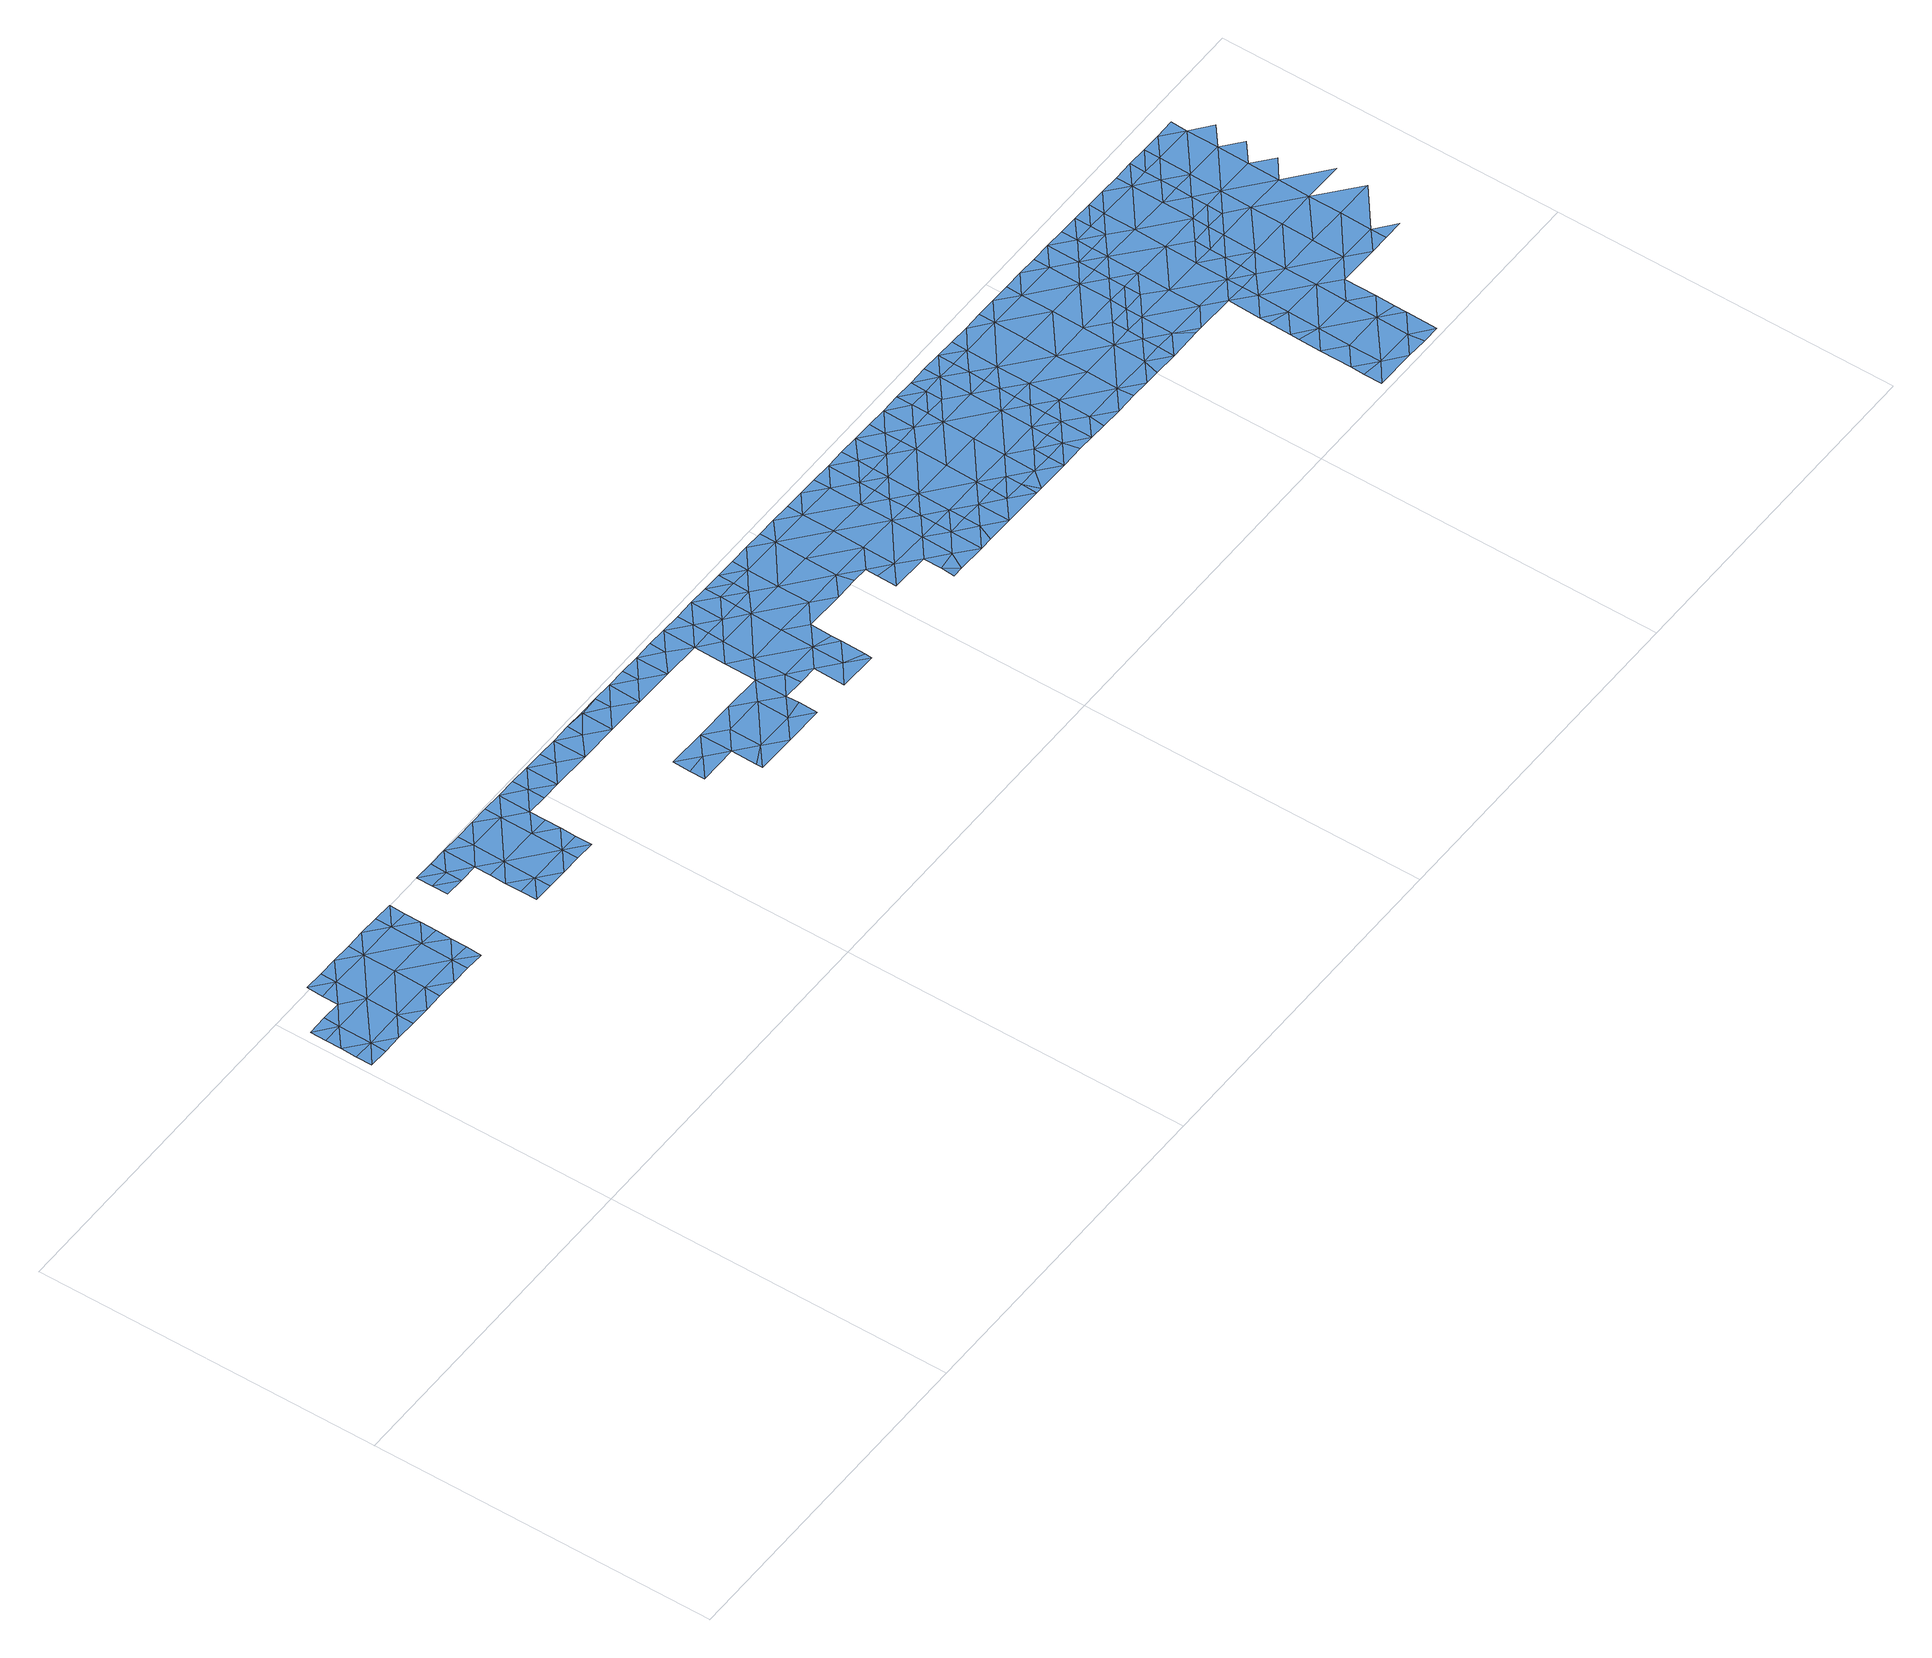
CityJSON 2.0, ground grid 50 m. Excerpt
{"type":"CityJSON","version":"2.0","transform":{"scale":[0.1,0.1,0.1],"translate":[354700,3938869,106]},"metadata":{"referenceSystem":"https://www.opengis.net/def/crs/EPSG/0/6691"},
"CityObjects":{
"waterbody1":{"type":"WaterBody","attributes":{"name":"9","class":"1140","function":"1","WaterBodyRiverFloodingRiskAttribute.description":"5","WaterBodyRiverFloodingRiskAttribute.rankOrg":"2","WaterBodyRiverFloodingRiskAttribute.adminType":"2","WaterBodyRiverFloodingRiskAttribute.scale":"L1"},"geometry":[{"type":"MultiSurface","lod":"1","boundaries":[[[0,1,2]],[[3,4,5]],[[6,4,3]],[[5,7,8]],[[8,7,9]],[[8,9,10]],[[9,11,10]],[[9,12,13]],[[14,12,9]],[[6,15,4]],[[16,17,5]],[[18,16,5]],[[19,20,21]],[[21,20,22]],[[22,0,21]],[[19,21,23]],[[24,25,26]],[[21,0,2]],[[27,4,15]],[[17,3,5]],[[7,4,24]],[[18,5,8]],[[13,11,9]],[[7,14,9]],[[25,24,4]],[[27,25,4]],[[26,28,24]],[[24,28,29]],[[24,29,30]],[[21,30,29]],[[30,21,2]],[[14,30,2]],[[14,7,30]],[[29,23,21]],[[30,7,24]],[[29,28,31]],[[31,23,29]],[[32,12,14]],[[33,34,35]],[[35,36,33]],[[35,14,2]],[[14,35,34]],[[14,34,32]],[[37,36,35]],[[35,38,37]],[[5,4,7]],[[2,38,35]],[[1,38,2]]]}]},
"waterbody2":{"type":"WaterBody","attributes":{"name":"9","class":"1140","function":"1","WaterBodyRiverFloodingRiskAttribute.description":"5","WaterBodyRiverFloodingRiskAttribute.rankOrg":"2","WaterBodyRiverFloodingRiskAttribute.adminType":"2","WaterBodyRiverFloodingRiskAttribute.scale":"L1"},"geometry":[{"type":"MultiSurface","lod":"1","boundaries":[[[39,40,41]],[[42,43,44]],[[44,45,42]],[[46,47,48]],[[42,49,50]],[[42,45,49]],[[51,52,49]],[[52,53,49]],[[53,54,49]],[[49,54,50]],[[54,55,50]],[[45,51,49]],[[55,56,50]],[[50,56,57]],[[50,47,42]],[[46,42,47]],[[39,43,58]],[[59,48,47]],[[47,60,59]],[[43,61,58]],[[62,40,58]],[[57,60,50]],[[61,43,63]],[[42,46,63]],[[60,47,50]],[[39,58,40]],[[58,61,64]],[[64,62,58]],[[43,42,63]],[[65,66,48]],[[46,67,68]],[[67,48,66]],[[46,48,67]],[[66,69,70]],[[71,69,66]],[[65,71,66]],[[68,72,46]],[[72,73,63]],[[73,61,63]],[[72,63,46]],[[70,67,66]]]}]},
"waterbody3":{"type":"WaterBody","attributes":{"name":"9","class":"1140","function":"1","WaterBodyRiverFloodingRiskAttribute.description":"5","WaterBodyRiverFloodingRiskAttribute.rankOrg":"1","WaterBodyRiverFloodingRiskAttribute.adminType":"2","WaterBodyRiverFloodingRiskAttribute.scale":"L1"},"geometry":[{"type":"MultiSurface","lod":"1","boundaries":[[[74,75,76]],[[77,74,76]],[[78,75,74]],[[75,78,79]],[[80,74,77]],[[81,69,79]],[[80,78,74]],[[81,79,78]],[[71,79,69]],[[80,77,82]],[[71,75,79]]]}]},
"waterbody4":{"type":"WaterBody","attributes":{"name":"9","class":"1140","function":"1","WaterBodyRiverFloodingRiskAttribute.description":"5","WaterBodyRiverFloodingRiskAttribute.rankOrg":"2","WaterBodyRiverFloodingRiskAttribute.adminType":"2","WaterBodyRiverFloodingRiskAttribute.scale":"L1"},"geometry":[{"type":"MultiSurface","lod":"1","boundaries":[[[77,83,82]],[[83,77,84]],[[76,85,84]],[[86,87,88]],[[86,89,85]],[[90,91,89]],[[92,87,93]],[[94,93,95]],[[96,94,95]],[[97,96,98]],[[99,100,98]],[[100,101,98]],[[102,98,101]],[[102,97,98]],[[103,97,102]],[[89,88,90]],[[86,88,89]],[[89,91,85]],[[84,85,91]],[[91,83,84]],[[92,88,87]],[[95,104,105]],[[93,104,95]],[[87,104,93]],[[87,86,104]],[[105,99,95]],[[95,99,96]],[[99,98,96]],[[77,76,84]]]}]},
"waterbody5":{"type":"WaterBody","attributes":{"name":"9","class":"1140","function":"1","WaterBodyRiverFloodingRiskAttribute.description":"5","WaterBodyRiverFloodingRiskAttribute.rankOrg":"1","WaterBodyRiverFloodingRiskAttribute.adminType":"2","WaterBodyRiverFloodingRiskAttribute.scale":"L1"},"geometry":[{"type":"MultiSurface","lod":"1","boundaries":[[[106,107,108]],[[106,109,107]],[[110,111,112]],[[113,111,110]],[[114,111,113]],[[115,116,117]],[[118,115,119]],[[120,121,122]],[[121,120,123]],[[124,123,120]],[[120,125,124]],[[125,120,126]],[[125,126,127]],[[126,128,127]],[[129,128,126]],[[130,128,129]],[[131,128,130]],[[131,132,128]],[[132,131,133]],[[134,133,131]],[[134,135,133]],[[136,137,138]],[[139,138,137]],[[138,139,140]],[[105,104,141]],[[105,141,99]],[[101,100,124]],[[103,102,142]],[[143,144,142]],[[145,146,147]],[[138,148,149]],[[150,148,151]],[[148,150,149]],[[150,133,149]],[[151,152,150]],[[147,133,150]],[[147,150,152]],[[147,152,145]],[[153,146,154]],[[146,153,147]],[[147,153,132]],[[127,132,153]],[[154,143,153]],[[140,148,138]],[[155,156,157]],[[158,157,159]],[[137,160,139]],[[136,138,149]],[[135,149,133]],[[161,162,163]],[[163,164,165]],[[160,164,166]],[[166,139,160]],[[167,134,131]],[[133,147,132]],[[168,169,170]],[[159,169,168]],[[157,171,159]],[[171,157,156]],[[171,156,172]],[[122,173,126]],[[174,175,130]],[[175,155,130]],[[155,176,130]],[[157,176,155]],[[176,157,158]],[[177,176,158]],[[178,167,131]],[[131,176,178]],[[177,178,176]],[[179,180,160]],[[180,164,160]],[[181,165,180]],[[161,163,165]],[[181,161,165]],[[182,161,181]],[[130,176,131]],[[158,159,168]],[[129,126,173]],[[132,127,128]],[[125,127,153]],[[125,101,124]],[[120,122,126]],[[124,119,123]],[[119,183,118]],[[112,111,117]],[[107,184,108]],[[108,184,185]],[[160,137,179]],[[142,153,143]],[[153,142,125]],[[125,142,101]],[[102,101,142]],[[144,103,142]],[[100,99,124]],[[141,124,99]],[[119,124,141]],[[141,183,119]],[[104,183,141]],[[168,170,186]],[[168,186,187]],[[187,158,168]],[[180,165,164]],[[174,130,129]],[[170,188,189]],[[188,190,189]],[[189,190,191]],[[189,191,192]],[[189,186,170]],[[192,186,189]],[[184,193,185]],[[194,195,196]],[[197,111,114]],[[117,111,197]],[[115,198,116]],[[115,118,198]],[[115,197,119]],[[197,123,119]],[[123,197,121]],[[121,197,199]],[[200,201,202]],[[201,200,203]],[[204,198,118]],[[115,117,197]],[[114,199,197]],[[198,107,109]],[[193,184,205]],[[184,196,205]],[[184,204,196]],[[107,204,184]],[[204,107,198]],[[204,194,196]],[[194,204,118]],[[195,205,196]],[[195,200,205]],[[203,200,195]],[[200,202,205]]]}]},
"waterbody6":{"type":"WaterBody","attributes":{"name":"9","class":"1140","function":"1","WaterBodyRiverFloodingRiskAttribute.description":"5","WaterBodyRiverFloodingRiskAttribute.rankOrg":"2","WaterBodyRiverFloodingRiskAttribute.adminType":"2","WaterBodyRiverFloodingRiskAttribute.scale":"L1"},"geometry":[{"type":"MultiSurface","lod":"1","boundaries":[[[206,207,208]],[[206,209,207]],[[210,209,206]],[[209,210,211]],[[210,212,211]],[[210,213,212]],[[213,214,212]],[[214,213,215]],[[215,213,216]],[[216,213,191]],[[191,213,206]],[[192,191,206]],[[208,158,187]],[[187,186,208]],[[217,190,188]],[[190,217,216]],[[216,217,218]],[[182,219,161]],[[220,219,182]],[[219,220,221]],[[222,221,220]],[[223,224,212]],[[220,212,224]],[[223,212,225]],[[226,225,214]],[[226,214,227]],[[228,227,214]],[[178,177,208]],[[229,149,135]],[[208,207,178]],[[136,149,229]],[[229,207,230]],[[179,230,180]],[[211,180,230]],[[219,162,161]],[[231,162,219]],[[232,231,219]],[[233,232,219]],[[222,220,224]],[[233,219,221]],[[220,182,211]],[[182,181,211]],[[181,180,211]],[[179,137,230]],[[137,229,230]],[[137,136,229]],[[234,216,218]],[[192,206,186]],[[190,216,191]],[[216,234,215]],[[214,215,228]],[[225,212,214]],[[220,211,212]],[[209,211,230]],[[206,213,210]],[[209,230,207]],[[186,206,208]],[[177,158,208]],[[167,178,207]],[[135,134,229]],[[207,229,134]],[[207,134,167]]]}]},
"waterbody7":{"type":"WaterBody","attributes":{"name":"9","class":"1140","function":"1","WaterBodyRiverFloodingRiskAttribute.description":"5","WaterBodyRiverFloodingRiskAttribute.rankOrg":"1","WaterBodyRiverFloodingRiskAttribute.adminType":"2","WaterBodyRiverFloodingRiskAttribute.scale":"L1"},"geometry":[{"type":"MultiSurface","lod":"1","boundaries":[[[235,236,237]],[[218,236,235]],[[238,221,239]],[[238,233,221]],[[222,224,239]],[[239,224,240]],[[241,239,240]],[[242,239,241]],[[242,243,239]],[[243,242,244]],[[245,246,247]],[[246,243,247]],[[247,243,244]],[[248,249,250]],[[251,250,252]],[[253,252,254]],[[255,253,254]],[[256,257,253]],[[258,253,257]],[[253,258,259]],[[260,247,244]],[[261,247,260]],[[247,261,262]],[[259,252,253]],[[259,251,252]],[[256,253,255]],[[237,227,235]],[[234,218,235]],[[254,263,264]],[[223,225,240]],[[240,225,263]],[[265,240,263]],[[265,263,254]],[[252,265,254]],[[252,241,265]],[[266,244,241]],[[266,241,252]],[[232,233,238]],[[250,266,252]],[[249,266,250]],[[249,260,266]],[[267,268,260]],[[268,269,270]],[[271,272,269]],[[270,261,268]],[[273,261,270]],[[274,270,269]],[[272,274,269]],[[275,271,269]],[[276,275,269]],[[277,278,238]],[[243,277,238]],[[279,277,243]],[[280,281,249]],[[282,280,248]],[[283,264,237]],[[276,269,268]],[[260,281,267]],[[249,281,260]],[[263,225,226]],[[227,237,264]],[[263,227,264]],[[226,227,263]],[[227,228,235]],[[228,215,235]],[[215,234,235]],[[254,284,255]],[[248,280,249]],[[285,284,254]],[[283,285,264]],[[264,285,254]],[[278,232,238]],[[221,222,239]],[[224,223,240]],[[241,240,265]],[[242,241,244]],[[266,260,244]],[[268,261,260]],[[273,262,261]],[[262,245,247]],[[246,279,243]],[[239,243,238]]]}]},
"waterbody8":{"type":"WaterBody","attributes":{"name":"9","class":"1140","function":"1","WaterBodyRiverFloodingRiskAttribute.description":"5","WaterBodyRiverFloodingRiskAttribute.rankOrg":"1","WaterBodyRiverFloodingRiskAttribute.adminType":"2","WaterBodyRiverFloodingRiskAttribute.scale":"L1"},"geometry":[{"type":"MultiSurface","lod":"1","boundaries":[[[286,287,288]],[[287,289,288]],[[287,290,289]],[[286,291,287]],[[292,289,290]],[[292,293,294]],[[294,293,295]],[[293,292,290]],[[296,287,291]],[[287,297,290]],[[298,299,300]],[[298,295,299]],[[295,293,299]],[[296,297,287]],[[301,296,291]],[[302,300,303]],[[300,299,303]],[[293,290,297]],[[297,304,293]],[[293,305,299]],[[306,302,303]],[[307,296,301]],[[299,305,303]],[[308,297,296]],[[309,306,303]],[[307,308,296]],[[293,304,305]],[[310,304,297]],[[311,297,308]],[[303,312,309]],[[297,311,310]],[[303,305,312]],[[313,304,310]],[[305,304,313]],[[314,315,316]],[[316,309,314]],[[309,312,314]],[[305,317,312]],[[318,319,320]],[[320,315,321]],[[315,314,321]],[[305,313,317]],[[318,320,321]],[[317,322,312]],[[313,323,317]],[[314,312,324]],[[321,325,318]],[[312,322,324]],[[321,314,326]],[[323,327,317]],[[321,326,325]],[[328,322,317]],[[314,324,326]],[[329,330,331]],[[329,325,330]],[[323,332,327]],[[328,317,327]],[[325,326,330]],[[324,333,326]],[[330,334,331]],[[324,322,333]],[[335,334,336]],[[335,331,334]],[[332,337,327]],[[322,328,333]],[[338,336,339]],[[336,334,339]],[[330,326,340]],[[341,328,327]],[[342,338,343]],[[326,333,340]],[[343,338,339]],[[328,341,333]],[[330,340,344]],[[334,330,345]],[[334,346,339]],[[347,343,339]],[[348,340,333]],[[345,330,344]],[[346,347,339]],[[349,344,340]],[[346,334,345]],[[344,350,345]],[[351,347,346]],[[352,346,345]]]}]},
"waterbody9":{"type":"WaterBody","attributes":{"name":"9","class":"1140","function":"1","WaterBodyRiverFloodingRiskAttribute.description":"5","WaterBodyRiverFloodingRiskAttribute.rankOrg":"2","WaterBodyRiverFloodingRiskAttribute.adminType":"2","WaterBodyRiverFloodingRiskAttribute.scale":"L1"},"geometry":[{"type":"MultiSurface","lod":"1","boundaries":[[[267,281,353]],[[354,302,306]],[[354,355,302]],[[354,356,355]],[[357,282,248]],[[358,336,338]],[[359,336,358]],[[335,336,359]],[[316,315,354]],[[360,315,320]],[[320,319,360]],[[318,361,319]],[[338,342,358]],[[248,250,251]],[[248,251,357]],[[362,259,258]],[[355,356,357]],[[363,358,342]],[[318,329,361]],[[361,364,319]],[[361,365,364]],[[365,361,359]],[[361,331,359]],[[353,364,365]],[[366,364,353]],[[356,364,366]],[[356,360,364]],[[356,366,282]],[[280,282,366]],[[315,360,354]],[[353,268,267]],[[276,268,353]],[[363,367,358]],[[368,358,367]],[[368,365,358]],[[365,368,275]],[[368,271,275]],[[369,271,368]],[[368,367,369]],[[271,369,272]],[[365,359,358]],[[331,335,359]],[[329,331,361]],[[325,329,318]],[[316,354,309]],[[360,356,354]],[[319,364,360]],[[365,275,353]],[[281,366,353]],[[353,275,276]],[[251,259,357]],[[362,357,259]],[[362,355,357]],[[370,355,362]],[[257,371,362]],[[258,257,362]],[[356,282,357]],[[280,366,281]],[[362,371,370]],[[370,302,355]],[[306,309,354]]]}]}
},
"vertices":[
[235,404,13],[236,427,13],[207,428,14],[9,408,14],[37,384,14],[37,431,14],[8,385,14],[94,430,14],[66,453,14],[95,476,14],[66,476,14],[67,500,14],[123,499,14],[95,499,14],[151,475,14],[8,362,14],[9,454,14],[9,431,14],[38,454,14],[206,359,14],[234,358,13],[206,382,14],[235,381,13],[178,359,14],[93,384,14],[64,361,14],[93,360,14],[36,361,14],[121,360,14],[150,383,14],[151,429,14],[149,360,14],[152,498,14],[208,497,14],[180,498,14],[208,474,14],[237,497,13],[236,474,13],[236,451,13],
[321,449,13],[293,473,13],[293,450,13],[377,425,13],[349,449,13],[349,426,13],[348,403,13],[434,470,13],[434,424,13],[462,447,13],[376,379,13],[433,378,13],[348,379,13],[348,356,13],[376,356,13],[404,355,13],[433,355,13],[461,354,13],[461,378,13],[321,472,13],[462,424,13],[462,401,13],[350,495,13],[293,496,13],[378,471,13],[322,495,13],[491,446,13],[491,470,13],[463,493,13],[435,494,13],[520,492,12],[491,493,13],[519,446,12],[407,494,13],[378,494,13],
[604,468,12],[576,445,12],[632,444,12],[633,489,12],[576,491,12],[548,469,12],[605,491,12],[548,492,12],[633,490,12],
[661,490,12],[661,467,12],[689,443,12],[746,442,12],[774,465,12],[746,488,12],[718,466,12],[718,489,12],[690,489,12],[775,488,12],[803,488,11],[831,487,11],[831,464,11],[860,487,11],[888,486,11],[888,463,11],[859,440,11],[887,440,11],[915,440,11],[916,463,11],[916,486,11],[802,441,11],[831,441,11],
[799,256,12],[771,280,12],[743,257,12],[800,284,12],[912,255,11],[885,278,11],[856,256,11],[913,265,11],[913,301,11],[829,325,11],[830,302,11],[857,302,11],[801,349,11],[829,372,11],[943,370,11],[914,347,11],[971,346,11],[886,371,11],[887,417,11],[943,416,11],[999,369,11],[1000,415,11],[1056,368,11],[1027,345,11],[1055,322,11],[1113,367,9],[1057,414,11],[1113,413,9],[1141,390,9],[1142,413,9],[1170,435,9],[1199,435,9],[1171,458,9],[1199,481,9],[1171,482,9],[830,418,11],[944,462,11],[973,485,11],[945,485,11],[1058,483,11],[1029,484,11],[1057,460,11],[1143,482,9],[1142,436,9],[1114,459,9],[1114,483,9],[1086,483,10],[1001,461,11],[1001,484,11],[1083,298,10],[1083,272,10],[1111,275,9],[1140,297,9],[1139,251,9],[1227,458,9],[1312,456,9],[1313,479,9],[1284,480,9],[1256,480,9],[1284,457,9],[1228,481,9],[1141,366,9],[1168,274,9],[1158,251,9],[1196,250,9],[1098,252,9],[1082,252,9],[1004,346,11],[1027,327,11],[1026,299,11],[1112,321,9],[1140,320,9],[1140,343,9],[1227,434,9],[1255,434,9],[1284,434,9],[1312,433,9],[801,395,11],[715,281,12],[686,258,12],[1196,296,9],[1168,297,9],[1252,249,9],[1224,273,9],[1253,272,9],[1253,295,9],[1225,296,9],[686,267,12],[744,350,12],[687,351,12],[715,327,12],[885,324,11],[800,303,11],[913,316,11],[659,328,12],[630,326,12],[630,305,12],[631,352,12],[772,326,12],[687,305,12],
[1225,319,9],[1169,366,9],[1168,320,9],[1226,365,9],[1282,364,9],[1283,410,9],[1339,363,9],[1282,318,9],[1338,317,9],[1310,294,9],[1281,272,9],[1262,249,9],[1309,248,9],[1341,456,9],[1340,409,9],[1369,432,9],[1368,409,9],[1367,363,9],[1368,386,9],[1367,340,9],[1367,317,9],[1366,293,9],[1338,294,9],[1170,412,9],[1227,411,9],[1341,479,9],[1369,478,9],[1369,455,9],[1309,271,9],
[1338,271,9],[1343,248,9],[1366,247,9],[1397,455,8],[1396,409,8],[1396,362,8],[1452,361,8],[1453,408,8],[1454,454,8],[1510,407,8],[1511,476,8],[1483,477,8],[1510,453,8],[1565,336,8],[1566,360,8],[1537,337,8],[1537,314,8],[1508,314,8],[1507,268,8],[1451,269,8],[1479,245,8],[1501,245,8],[1535,244,8],[1536,268,8],[1536,291,8],[1566,406,8],[1567,452,8],[1539,476,8],[1395,316,8],[1394,270,8],[1452,315,8],[1509,361,8],[1595,405,8],[1595,428,8],[1624,451,8],[1596,475,8],[1652,451,7],[1652,474,7],[1567,475,8],[1624,474,8],[1652,428,7],[1623,428,8],[1426,477,8],[1398,478,8],[1454,477,8],[1594,359,8],[1594,382,8],[1594,336,8],[1391,247,8],[1453,246,8],[1422,246,8],
[1645,12,6],[1674,34,6],[1645,38,6],[1646,58,6],[1674,80,6],[1702,11,6],[1646,104,6],[1675,127,6],[1647,136,6],[1647,150,6],[1730,33,6],[1731,80,6],[1648,182,6],[1676,173,6],[1648,196,6],[1733,10,6],[1649,243,7],[1677,219,6],[1732,126,6],[1733,172,6],[1677,242,6],[1758,10,6],[1759,56,6],[1705,242,6],[1760,102,6],[1759,73,6],[1733,218,6],[1760,148,6],[1734,264,6],[1706,288,6],[1706,265,6],[1789,171,6],[1735,334,6],[1707,334,6],[1706,311,6],[1735,311,6],[1790,217,6],[1817,147,6],[1791,263,6],[1763,333,6],[1791,310,6],[1846,170,6],[1847,216,6],[1764,356,6],[1792,356,6],[1764,379,6],[1846,147,6],[1847,263,6],[1793,402,6],[1765,403,6],[1765,426,6],[1874,147,6],[1765,449,6],[1794,448,6],[1848,309,6],[1903,215,6],[1766,472,6],[1794,471,6],[1849,355,6],[1850,401,6],[1850,447,6],[1822,471,6],[1904,262,6],[1877,331,6],[1877,378,6],[1851,471,6],[1878,424,6],
[1623,405,8],[1677,265,6],[1621,266,8],[1621,312,8],[1565,313,8],[1737,449,6],[1736,403,6],[1678,312,6],[1736,357,6],[1564,267,8],[1737,472,6],[1679,358,6],[1680,404,6],[1622,359,8],[1709,473,6],[1680,450,6],[1681,473,6],[1592,244,8],[1582,244,8]
]}
